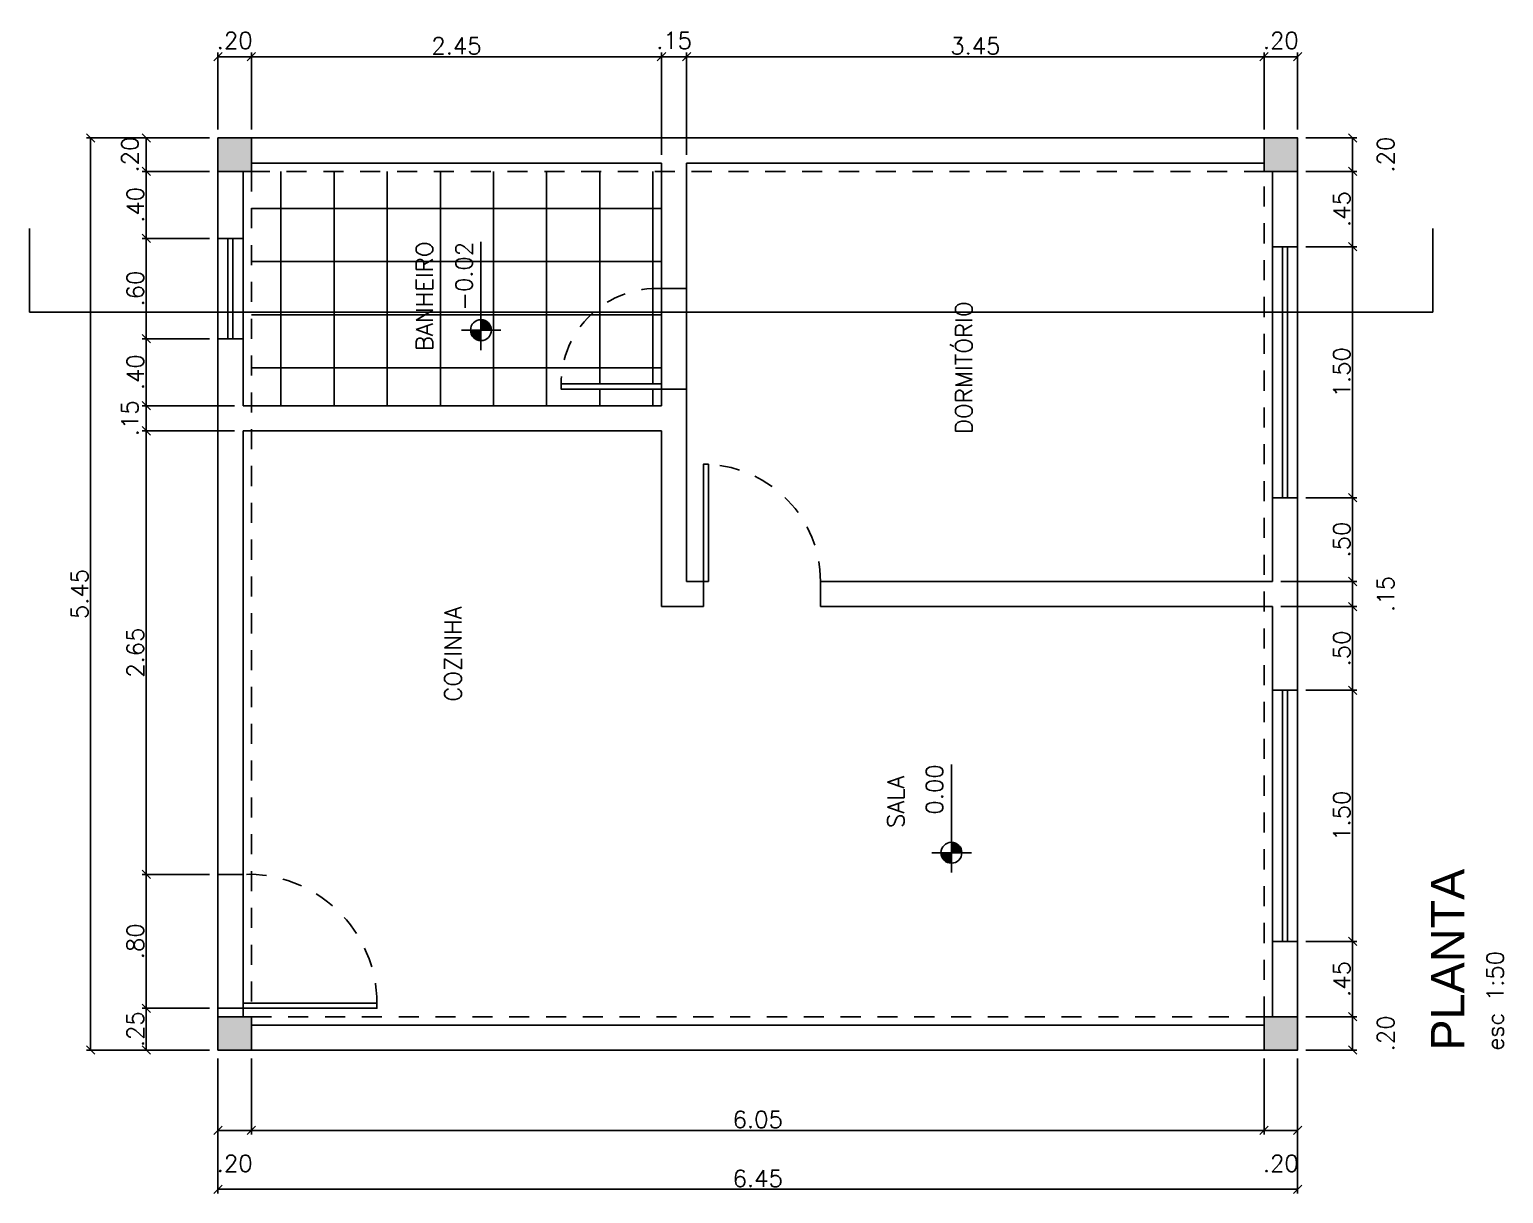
# Model space of a CAD drawing. Header units: millimetres. Extents: x -10.3 to 22.9, y 0.7 to 19.6.
# Drawn here: x 11.92 to 20.73, y 2.04 to 8.99 of the extents above; entities that cross this region are included whole.
import ezdxf

# ---------------------------------------------------------------- set-up
doc = ezdxf.new("R2010")
doc.units = ezdxf.units.MM
doc.linetypes.add('ACAD_ISO02W100', pattern=[15, 12, -3])
for name, color, linetype in [('Alvenaria', 4, 'Continuous'), ('ARQ-NIVEL', 1, 'Continuous'), ('ARQ-TEXTO3', 3, 'Continuous'), ('ARQ-TEXTO4', 4, 'Continuous'), ('Cotas', 1, 'Continuous'), ('Estrutura', 6, 'Continuous'), ('Hachura', 8, 'Continuous'), ('Janela', 3, 'Continuous'), ('Peitoril', 1, 'Continuous'), ('Porta', 3, 'Continuous'), ('Projeção', 1, 'ACAD_ISO02W100'), ('Soleira', 1, 'Continuous')]:
    doc.layers.add(name, color=color, linetype=linetype)
doc.styles.add('ROMANS', font='romans.shx')
doc.dimstyles.new('1-50', dxfattribs={"dimscale": 0.5, "dimtxt": 0.2, "dimasz": 0.1, "dimexe": 0.05, "dimexo": 0.1, "dimgap": 0.03, "dimtad": 1, "dimzin": 5, "dimdsep": 46, "dimtxsty": 'ROMANS', "dimblk": 'OBLIQUE', "dimcen": 0, "dimclrd": 256, "dimclre": 256, "dimclrt": 2, "dimadec": 0, "dimazin": 0, "dimtfac": 1, "dimtofl": 0, "dimtmove": 2, "dimatfit": 3, "dimfxl": 0.04, "dimtolj": 1, "dimtzin": 1, "dimarcsym": 0})

# ---------------------------------------------------------------- blocks, each defined once
blk = doc.blocks.new('_Oblique')
at = {"color": 0, "linetype": 'ByBlock', "lineweight": -2}
blk.add_line((-0.5, -0.5), (0.5, 0.5), dxfattribs=at)
blk = doc.blocks.new('*D32')
at = {"layer": 'Cotas', "lineweight": -2, "transparency": 16777216}
for p, q in [((13, 3.1468), (12.5968, 3.1468)), ((12.6218, 2.8968), (12.6218, 3.1468)), ((13, 2.8968), (12.5968, 2.8968))]:
    blk.add_line(p, q, dxfattribs=at)
at = {"layer": 'Defpoints', "color": 0, "transparency": 16777216}
for p in [(12.6218, 3.1468), (13.05, 3.1468), (13.05, 2.8968)]:
    blk.add_point(p, dxfattribs=at)
at = {"layer": 'Cotas', "lineweight": -2, "transparency": 16777216, "xscale": 0.05, "yscale": 0.05, "zscale": 0.05}
for p, rotation in [((12.6218, 3.1468), 90), ((12.6218, 2.8968), 270)]:
    blk.add_blockref('_Oblique', p, dxfattribs=dict(at, rotation=rotation))
at = {"layer": 'Cotas', "color": 2, "transparency": 16777216, "insert": (12.5568, 3.0218), "char_height": 0.1, "attachment_point": 5, "rotation": 90, "style": 'ROMANS'}
blk.add_mtext('\\A1;.25', dxfattribs=at)
blk = doc.blocks.new('*D33')
at = {"layer": 'Cotas', "lineweight": -2, "transparency": 16777216}
for p, q in [((13, 3.9468), (12.5968, 3.9468)), ((12.6218, 3.1468), (12.6218, 3.9468)), ((13, 3.1468), (12.5968, 3.1468))]:
    blk.add_line(p, q, dxfattribs=at)
at = {"layer": 'Defpoints', "color": 0, "transparency": 16777216}
for p in [(12.6218, 3.9468), (13.05, 3.9468), (13.05, 3.1468)]:
    blk.add_point(p, dxfattribs=at)
at = {"layer": 'Cotas', "lineweight": -2, "transparency": 16777216, "xscale": 0.05, "yscale": 0.05, "zscale": 0.05}
for p, rotation in [((12.6218, 3.9468), 90), ((12.6218, 3.1468), 270)]:
    blk.add_blockref('_Oblique', p, dxfattribs=dict(at, rotation=rotation))
at = {"layer": 'Cotas', "color": 2, "transparency": 16777216, "insert": (12.5568, 3.5468), "char_height": 0.1, "attachment_point": 5, "rotation": 90, "style": 'ROMANS'}
blk.add_mtext('\\A1;.80', dxfattribs=at)
blk = doc.blocks.new('*D34')
at = {"layer": 'Cotas', "lineweight": -2, "transparency": 16777216}
for p, q in [((13.15, 6.5968), (12.5968, 6.5968)), ((12.6218, 3.9468), (12.6218, 6.5968)), ((13, 3.9468), (12.5968, 3.9468))]:
    blk.add_line(p, q, dxfattribs=at)
at = {"layer": 'Defpoints', "color": 0, "transparency": 16777216}
for p in [(12.6218, 6.5968), (13.2, 6.5968), (13.05, 3.9468)]:
    blk.add_point(p, dxfattribs=at)
at = {"layer": 'Cotas', "lineweight": -2, "transparency": 16777216, "xscale": 0.05, "yscale": 0.05, "zscale": 0.05}
for p, rotation in [((12.6218, 6.5968), 90), ((12.6218, 3.9468), 270)]:
    blk.add_blockref('_Oblique', p, dxfattribs=dict(at, rotation=rotation))
at = {"layer": 'Cotas', "color": 2, "transparency": 16777216, "insert": (12.5568, 5.2718), "char_height": 0.1, "attachment_point": 5, "rotation": 90, "style": 'ROMANS'}
blk.add_mtext('\\A1;2.65', dxfattribs=at)
blk = doc.blocks.new('*D35')
at = {"layer": 'Cotas', "lineweight": -2, "transparency": 16777216}
for p, q in [((13.15, 6.7468), (12.5968, 6.7468)), ((12.6218, 6.5968), (12.6218, 6.7468)), ((13.15, 6.5968), (12.5968, 6.5968))]:
    blk.add_line(p, q, dxfattribs=at)
at = {"layer": 'Defpoints', "color": 0, "transparency": 16777216}
for p in [(12.6218, 6.7468), (13.2, 6.7468), (13.2, 6.5968)]:
    blk.add_point(p, dxfattribs=at)
at = {"layer": 'Cotas', "lineweight": -2, "transparency": 16777216, "xscale": 0.05, "yscale": 0.05, "zscale": 0.05}
for p, rotation in [((12.6218, 6.7468), 90), ((12.6218, 6.5968), 270)]:
    blk.add_blockref('_Oblique', p, dxfattribs=dict(at, rotation=rotation))
at = {"layer": 'Cotas', "color": 2, "transparency": 16777216, "insert": (12.5243, 6.6718), "char_height": 0.1, "attachment_point": 5, "rotation": 90, "style": 'ROMANS'}
blk.add_mtext('\\A1;.15', dxfattribs=at)
blk = doc.blocks.new('*D36')
at = {"layer": 'Cotas', "lineweight": -2, "transparency": 16777216}
for p, q in [((13, 7.1468), (12.5968, 7.1468)), ((12.6218, 6.7468), (12.6218, 7.1468)), ((13.15, 6.7468), (12.5968, 6.7468))]:
    blk.add_line(p, q, dxfattribs=at)
at = {"layer": 'Defpoints', "color": 0, "transparency": 16777216}
for p in [(12.6218, 7.1468), (13.05, 7.1468), (13.2, 6.7468)]:
    blk.add_point(p, dxfattribs=at)
at = {"layer": 'Cotas', "lineweight": -2, "transparency": 16777216, "xscale": 0.05, "yscale": 0.05, "zscale": 0.05}
for p, rotation in [((12.6218, 7.1468), 90), ((12.6218, 6.7468), 270)]:
    blk.add_blockref('_Oblique', p, dxfattribs=dict(at, rotation=rotation))
at = {"layer": 'Cotas', "color": 2, "transparency": 16777216, "insert": (12.5568, 6.9468), "char_height": 0.1, "attachment_point": 5, "rotation": 90, "style": 'ROMANS'}
blk.add_mtext('\\A1;.40', dxfattribs=at)
blk = doc.blocks.new('*D37')
at = {"layer": 'Cotas', "lineweight": -2, "transparency": 16777216}
for p, q in [((13, 7.7468), (12.5968, 7.7468)), ((12.6218, 7.1468), (12.6218, 7.7468)), ((13, 7.1468), (12.5968, 7.1468))]:
    blk.add_line(p, q, dxfattribs=at)
at = {"layer": 'Defpoints', "color": 0, "transparency": 16777216}
for p in [(12.6218, 7.7468), (13.05, 7.7468), (13.05, 7.1468)]:
    blk.add_point(p, dxfattribs=at)
at = {"layer": 'Cotas', "lineweight": -2, "transparency": 16777216, "xscale": 0.05, "yscale": 0.05, "zscale": 0.05}
for p, rotation in [((12.6218, 7.7468), 90), ((12.6218, 7.1468), 270)]:
    blk.add_blockref('_Oblique', p, dxfattribs=dict(at, rotation=rotation))
at = {"layer": 'Cotas', "color": 2, "transparency": 16777216, "insert": (12.5568, 7.4468), "char_height": 0.1, "attachment_point": 5, "rotation": 90, "style": 'ROMANS'}
blk.add_mtext('\\A1;.60', dxfattribs=at)
blk = doc.blocks.new('*D38')
at = {"layer": 'Cotas', "lineweight": -2, "transparency": 16777216}
for p, q in [((13, 8.1468), (12.5968, 8.1468)), ((12.6218, 7.7468), (12.6218, 8.1468)), ((13, 7.7468), (12.5968, 7.7468))]:
    blk.add_line(p, q, dxfattribs=at)
at = {"layer": 'Defpoints', "color": 0, "transparency": 16777216}
for p in [(12.6218, 8.1468), (13.05, 8.1468), (13.05, 7.7468)]:
    blk.add_point(p, dxfattribs=at)
at = {"layer": 'Cotas', "lineweight": -2, "transparency": 16777216, "xscale": 0.05, "yscale": 0.05, "zscale": 0.05}
for p, rotation in [((12.6218, 8.1468), 90), ((12.6218, 7.7468), 270)]:
    blk.add_blockref('_Oblique', p, dxfattribs=dict(at, rotation=rotation))
at = {"layer": 'Cotas', "color": 2, "transparency": 16777216, "insert": (12.5568, 7.9468), "char_height": 0.1, "attachment_point": 5, "rotation": 90, "style": 'ROMANS'}
blk.add_mtext('\\A1;.40', dxfattribs=at)
blk = doc.blocks.new('*D39')
at = {"layer": 'Cotas', "lineweight": -2, "transparency": 16777216}
for p, q in [((13, 8.3468), (12.5968, 8.3468)), ((12.6218, 8.1468), (12.6218, 8.3468)), ((13, 8.1468), (12.5968, 8.1468))]:
    blk.add_line(p, q, dxfattribs=at)
at = {"layer": 'Defpoints', "color": 0, "transparency": 16777216}
for p in [(12.6218, 8.3468), (13.05, 8.3468), (13.05, 8.1468)]:
    blk.add_point(p, dxfattribs=at)
at = {"layer": 'Cotas', "lineweight": -2, "transparency": 16777216, "xscale": 0.05, "yscale": 0.05, "zscale": 0.05}
for p, rotation in [((12.6218, 8.3468), 90), ((12.6218, 8.1468), 270)]:
    blk.add_blockref('_Oblique', p, dxfattribs=dict(at, rotation=rotation))
at = {"layer": 'Cotas', "color": 2, "transparency": 16777216, "insert": (12.5243, 8.2468), "char_height": 0.1, "attachment_point": 5, "rotation": 90, "style": 'ROMANS'}
blk.add_mtext('\\A1;.20', dxfattribs=at)
blk = doc.blocks.new('*D40')
at = {"layer": 'Cotas', "lineweight": -2, "transparency": 16777216}
for p, q in [((13.05, 2.8468), (13.05, 2.3926)), ((13.25, 2.8468), (13.25, 2.3926)), ((13.05, 2.4176), (13.25, 2.4176))]:
    blk.add_line(p, q, dxfattribs=at)
at = {"layer": 'Defpoints', "color": 0, "transparency": 16777216}
for p in [(13.05, 2.8968), (13.25, 2.8968), (13.25, 2.4176)]:
    blk.add_point(p, dxfattribs=at)
at = {"layer": 'Cotas', "lineweight": -2, "transparency": 16777216, "xscale": 0.05, "yscale": 0.05, "zscale": 0.05, "rotation": 180}
blk.add_blockref('_Oblique', (13.05, 2.4176), dxfattribs=at)
at = {"layer": 'Cotas', "lineweight": -2, "transparency": 16777216, "xscale": 0.05, "yscale": 0.05, "zscale": 0.05}
blk.add_blockref('_Oblique', (13.25, 2.4176), dxfattribs=at)
at = {"layer": 'Cotas', "color": 2, "transparency": 16777216, "insert": (13.15, 2.2201), "char_height": 0.1, "attachment_point": 5, "style": 'ROMANS'}
blk.add_mtext('\\A1;.20', dxfattribs=at)
blk = doc.blocks.new('*D41')
at = {"layer": 'Cotas', "lineweight": -2, "transparency": 16777216}
for p, q in [((13.25, 2.8468), (13.25, 2.3926)), ((19.3, 2.8468), (19.3, 2.3926)), ((13.25, 2.4176), (19.3, 2.4176))]:
    blk.add_line(p, q, dxfattribs=at)
at = {"layer": 'Defpoints', "color": 0, "transparency": 16777216}
for p in [(13.25, 2.8968), (19.3, 2.8968), (19.3, 2.4176)]:
    blk.add_point(p, dxfattribs=at)
at = {"layer": 'Cotas', "lineweight": -2, "transparency": 16777216, "xscale": 0.05, "yscale": 0.05, "zscale": 0.05, "rotation": 180}
blk.add_blockref('_Oblique', (13.25, 2.4176), dxfattribs=at)
at = {"layer": 'Cotas', "lineweight": -2, "transparency": 16777216, "xscale": 0.05, "yscale": 0.05, "zscale": 0.05}
blk.add_blockref('_Oblique', (19.3, 2.4176), dxfattribs=at)
at = {"layer": 'Cotas', "color": 2, "transparency": 16777216, "insert": (16.275, 2.4826), "char_height": 0.1, "attachment_point": 5, "style": 'ROMANS'}
blk.add_mtext('\\A1;6.05', dxfattribs=at)
blk = doc.blocks.new('*D42')
at = {"layer": 'Cotas', "lineweight": -2, "transparency": 16777216}
for p, q in [((19.3, 2.8468), (19.3, 2.3926)), ((19.5, 2.8468), (19.5, 2.3926)), ((19.3, 2.4176), (19.5, 2.4176))]:
    blk.add_line(p, q, dxfattribs=at)
at = {"layer": 'Defpoints', "color": 0, "transparency": 16777216}
for p in [(19.3, 2.8968), (19.5, 2.8968), (19.5, 2.4176)]:
    blk.add_point(p, dxfattribs=at)
at = {"layer": 'Cotas', "lineweight": -2, "transparency": 16777216, "xscale": 0.05, "yscale": 0.05, "zscale": 0.05, "rotation": 180}
blk.add_blockref('_Oblique', (19.3, 2.4176), dxfattribs=at)
at = {"layer": 'Cotas', "lineweight": -2, "transparency": 16777216, "xscale": 0.05, "yscale": 0.05, "zscale": 0.05}
blk.add_blockref('_Oblique', (19.5, 2.4176), dxfattribs=at)
at = {"layer": 'Cotas', "color": 2, "transparency": 16777216, "insert": (19.4, 2.2201), "char_height": 0.1, "attachment_point": 5, "style": 'ROMANS'}
blk.add_mtext('\\A1;.20', dxfattribs=at)
blk = doc.blocks.new('*D43')
at = {"layer": 'Cotas', "lineweight": -2, "transparency": 16777216}
for p, q in [((19.55, 3.0968), (19.8537, 3.0968)), ((19.8287, 2.8968), (19.8287, 3.0968)), ((19.55, 2.8968), (19.8537, 2.8968))]:
    blk.add_line(p, q, dxfattribs=at)
at = {"layer": 'Defpoints', "color": 0, "transparency": 16777216}
for p in [(19.5, 3.0968), (19.8287, 3.0968), (19.5, 2.8968)]:
    blk.add_point(p, dxfattribs=at)
at = {"layer": 'Cotas', "lineweight": -2, "transparency": 16777216, "xscale": 0.05, "yscale": 0.05, "zscale": 0.05}
for p, rotation in [((19.8287, 3.0968), 90), ((19.8287, 2.8968), 270)]:
    blk.add_blockref('_Oblique', p, dxfattribs=dict(at, rotation=rotation))
at = {"layer": 'Cotas', "color": 2, "transparency": 16777216, "insert": (20.0262, 2.9968), "char_height": 0.1, "attachment_point": 5, "rotation": 90, "style": 'ROMANS'}
blk.add_mtext('\\A1;.20', dxfattribs=at)
blk = doc.blocks.new('*D44')
at = {"layer": 'Cotas', "lineweight": -2, "transparency": 16777216}
for p, q in [((19.4, 5.5468), (19.8537, 5.5468)), ((19.8287, 5.0468), (19.8287, 5.5468)), ((19.55, 5.0468), (19.8537, 5.0468))]:
    blk.add_line(p, q, dxfattribs=at)
at = {"layer": 'Defpoints', "color": 0, "transparency": 16777216}
for p in [(19.35, 5.5468), (19.8287, 5.5468), (19.5, 5.0468)]:
    blk.add_point(p, dxfattribs=at)
at = {"layer": 'Cotas', "lineweight": -2, "transparency": 16777216, "xscale": 0.05, "yscale": 0.05, "zscale": 0.05}
for p, rotation in [((19.8287, 5.5468), 90), ((19.8287, 5.0468), 270)]:
    blk.add_blockref('_Oblique', p, dxfattribs=dict(at, rotation=rotation))
at = {"layer": 'Cotas', "color": 2, "transparency": 16777216, "insert": (19.7637, 5.2968), "char_height": 0.1, "attachment_point": 5, "rotation": 90, "style": 'ROMANS'}
blk.add_mtext('\\A1;.50', dxfattribs=at)
blk = doc.blocks.new('*D45')
at = {"layer": 'Cotas', "lineweight": -2, "transparency": 16777216}
for p, q in [((19.4, 5.6968), (19.8537, 5.6968)), ((19.8287, 5.5468), (19.8287, 5.6968)), ((19.4, 5.5468), (19.8537, 5.5468))]:
    blk.add_line(p, q, dxfattribs=at)
at = {"layer": 'Defpoints', "color": 0, "transparency": 16777216}
for p in [(19.35, 5.6968), (19.8287, 5.6968), (19.35, 5.5468)]:
    blk.add_point(p, dxfattribs=at)
at = {"layer": 'Cotas', "lineweight": -2, "transparency": 16777216, "xscale": 0.05, "yscale": 0.05, "zscale": 0.05}
for p, rotation in [((19.8287, 5.6968), 90), ((19.8287, 5.5468), 270)]:
    blk.add_blockref('_Oblique', p, dxfattribs=dict(at, rotation=rotation))
at = {"layer": 'Cotas', "color": 2, "transparency": 16777216, "insert": (20.0262, 5.6218), "char_height": 0.1, "attachment_point": 5, "rotation": 90, "style": 'ROMANS'}
blk.add_mtext('\\A1;.15', dxfattribs=at)
blk = doc.blocks.new('*D46')
at = {"layer": 'Cotas', "lineweight": -2, "transparency": 16777216}
for p, q in [((19.55, 6.1968), (19.8537, 6.1968)), ((19.8287, 5.6968), (19.8287, 6.1968)), ((19.4, 5.6968), (19.8537, 5.6968))]:
    blk.add_line(p, q, dxfattribs=at)
at = {"layer": 'Defpoints', "color": 0, "transparency": 16777216}
for p in [(19.5, 6.1968), (19.8287, 6.1968), (19.35, 5.6968)]:
    blk.add_point(p, dxfattribs=at)
at = {"layer": 'Cotas', "lineweight": -2, "transparency": 16777216, "xscale": 0.05, "yscale": 0.05, "zscale": 0.05}
for p, rotation in [((19.8287, 6.1968), 90), ((19.8287, 5.6968), 270)]:
    blk.add_blockref('_Oblique', p, dxfattribs=dict(at, rotation=rotation))
at = {"layer": 'Cotas', "color": 2, "transparency": 16777216, "insert": (19.7637, 5.9468), "char_height": 0.1, "attachment_point": 5, "rotation": 90, "style": 'ROMANS'}
blk.add_mtext('\\A1;.50', dxfattribs=at)
blk = doc.blocks.new('*D47')
at = {"layer": 'Cotas', "lineweight": -2, "transparency": 16777216}
for p, q in [((19.55, 7.6968), (19.8537, 7.6968)), ((19.8287, 6.1968), (19.8287, 7.6968)), ((19.55, 6.1968), (19.8537, 6.1968))]:
    blk.add_line(p, q, dxfattribs=at)
at = {"layer": 'Defpoints', "color": 0, "transparency": 16777216}
for p in [(19.5, 7.6968), (19.8287, 7.6968), (19.5, 6.1968)]:
    blk.add_point(p, dxfattribs=at)
at = {"layer": 'Cotas', "lineweight": -2, "transparency": 16777216, "xscale": 0.05, "yscale": 0.05, "zscale": 0.05}
for p, rotation in [((19.8287, 7.6968), 90), ((19.8287, 6.1968), 270)]:
    blk.add_blockref('_Oblique', p, dxfattribs=dict(at, rotation=rotation))
at = {"layer": 'Cotas', "color": 2, "transparency": 16777216, "insert": (19.7637, 6.9468), "char_height": 0.1, "attachment_point": 5, "rotation": 90, "style": 'ROMANS'}
blk.add_mtext('\\A1;1.50', dxfattribs=at)
blk = doc.blocks.new('*D48')
at = {"layer": 'Cotas', "lineweight": -2, "transparency": 16777216}
for p, q in [((19.55, 8.1468), (19.8537, 8.1468)), ((19.8287, 7.6968), (19.8287, 8.1468)), ((19.55, 7.6968), (19.8537, 7.6968))]:
    blk.add_line(p, q, dxfattribs=at)
at = {"layer": 'Defpoints', "color": 0, "transparency": 16777216}
for p in [(19.5, 8.1468), (19.8287, 8.1468), (19.5, 7.6968)]:
    blk.add_point(p, dxfattribs=at)
at = {"layer": 'Cotas', "lineweight": -2, "transparency": 16777216, "xscale": 0.05, "yscale": 0.05, "zscale": 0.05}
for p, rotation in [((19.8287, 8.1468), 90), ((19.8287, 7.6968), 270)]:
    blk.add_blockref('_Oblique', p, dxfattribs=dict(at, rotation=rotation))
at = {"layer": 'Cotas', "color": 2, "transparency": 16777216, "insert": (19.7637, 7.9218), "char_height": 0.1, "attachment_point": 5, "rotation": 90, "style": 'ROMANS'}
blk.add_mtext('\\A1;.45', dxfattribs=at)
blk = doc.blocks.new('*D49')
at = {"layer": 'Cotas', "lineweight": -2, "transparency": 16777216}
for p, q in [((19.55, 8.3468), (19.8537, 8.3468)), ((19.8287, 8.1468), (19.8287, 8.3468)), ((19.55, 8.1468), (19.8537, 8.1468))]:
    blk.add_line(p, q, dxfattribs=at)
at = {"layer": 'Defpoints', "color": 0, "transparency": 16777216}
for p in [(19.5, 8.3468), (19.8287, 8.3468), (19.5, 8.1468)]:
    blk.add_point(p, dxfattribs=at)
at = {"layer": 'Cotas', "lineweight": -2, "transparency": 16777216, "xscale": 0.05, "yscale": 0.05, "zscale": 0.05}
for p, rotation in [((19.8287, 8.3468), 90), ((19.8287, 8.1468), 270)]:
    blk.add_blockref('_Oblique', p, dxfattribs=dict(at, rotation=rotation))
at = {"layer": 'Cotas', "color": 2, "transparency": 16777216, "insert": (20.0262, 8.2468), "char_height": 0.1, "attachment_point": 5, "rotation": 90, "style": 'ROMANS'}
blk.add_mtext('\\A1;.20', dxfattribs=at)
blk = doc.blocks.new('*D50')
at = {"layer": 'Cotas', "lineweight": -2, "transparency": 16777216}
for p, q in [((13.05, 8.3968), (13.05, 8.8567)), ((13.05, 8.8317), (13.25, 8.8317)), ((13.25, 8.3968), (13.25, 8.8567))]:
    blk.add_line(p, q, dxfattribs=at)
at = {"layer": 'Defpoints', "color": 0, "transparency": 16777216}
for p in [(13.25, 8.8317), (13.05, 8.3468), (13.25, 8.3468)]:
    blk.add_point(p, dxfattribs=at)
at = {"layer": 'Cotas', "lineweight": -2, "transparency": 16777216, "xscale": 0.05, "yscale": 0.05, "zscale": 0.05, "rotation": 180}
blk.add_blockref('_Oblique', (13.05, 8.8317), dxfattribs=at)
at = {"layer": 'Cotas', "lineweight": -2, "transparency": 16777216, "xscale": 0.05, "yscale": 0.05, "zscale": 0.05}
blk.add_blockref('_Oblique', (13.25, 8.8317), dxfattribs=at)
at = {"layer": 'Cotas', "color": 2, "transparency": 16777216, "insert": (13.15, 8.9292), "char_height": 0.1, "attachment_point": 5, "style": 'ROMANS'}
blk.add_mtext('\\A1;.20', dxfattribs=at)
blk = doc.blocks.new('*D51')
at = {"layer": 'Cotas', "lineweight": -2, "transparency": 16777216}
for p, q in [((13.25, 8.3968), (13.25, 8.8567)), ((13.25, 8.8317), (15.7, 8.8317)), ((15.7, 8.2468), (15.7, 8.8567))]:
    blk.add_line(p, q, dxfattribs=at)
at = {"layer": 'Defpoints', "color": 0, "transparency": 16777216}
for p in [(15.7, 8.8317), (13.25, 8.3468), (15.7, 8.1968)]:
    blk.add_point(p, dxfattribs=at)
at = {"layer": 'Cotas', "lineweight": -2, "transparency": 16777216, "xscale": 0.05, "yscale": 0.05, "zscale": 0.05, "rotation": 180}
blk.add_blockref('_Oblique', (13.25, 8.8317), dxfattribs=at)
at = {"layer": 'Cotas', "lineweight": -2, "transparency": 16777216, "xscale": 0.05, "yscale": 0.05, "zscale": 0.05}
blk.add_blockref('_Oblique', (15.7, 8.8317), dxfattribs=at)
at = {"layer": 'Cotas', "color": 2, "transparency": 16777216, "insert": (14.475, 8.8967), "char_height": 0.1, "attachment_point": 5, "style": 'ROMANS'}
blk.add_mtext('\\A1;2.45', dxfattribs=at)
blk = doc.blocks.new('*D52')
at = {"layer": 'Cotas', "lineweight": -2, "transparency": 16777216}
for p, q in [((15.7, 8.2468), (15.7, 8.8567)), ((15.7, 8.8317), (15.85, 8.8317)), ((15.85, 8.2468), (15.85, 8.8567))]:
    blk.add_line(p, q, dxfattribs=at)
at = {"layer": 'Defpoints', "color": 0, "transparency": 16777216}
for p in [(15.85, 8.8317), (15.7, 8.1968), (15.85, 8.1968)]:
    blk.add_point(p, dxfattribs=at)
at = {"layer": 'Cotas', "lineweight": -2, "transparency": 16777216, "xscale": 0.05, "yscale": 0.05, "zscale": 0.05, "rotation": 180}
blk.add_blockref('_Oblique', (15.7, 8.8317), dxfattribs=at)
at = {"layer": 'Cotas', "lineweight": -2, "transparency": 16777216, "xscale": 0.05, "yscale": 0.05, "zscale": 0.05}
blk.add_blockref('_Oblique', (15.85, 8.8317), dxfattribs=at)
at = {"layer": 'Cotas', "color": 2, "transparency": 16777216, "insert": (15.775, 8.9292), "char_height": 0.1, "attachment_point": 5, "style": 'ROMANS'}
blk.add_mtext('\\A1;.15', dxfattribs=at)
blk = doc.blocks.new('*D53')
at = {"layer": 'Cotas', "lineweight": -2, "transparency": 16777216}
for p, q in [((15.85, 8.2468), (15.85, 8.8567)), ((15.85, 8.8317), (19.3, 8.8317)), ((19.3, 8.3968), (19.3, 8.8567))]:
    blk.add_line(p, q, dxfattribs=at)
at = {"layer": 'Defpoints', "color": 0, "transparency": 16777216}
for p in [(19.3, 8.8317), (19.3, 8.3468), (15.85, 8.1968)]:
    blk.add_point(p, dxfattribs=at)
at = {"layer": 'Cotas', "lineweight": -2, "transparency": 16777216, "xscale": 0.05, "yscale": 0.05, "zscale": 0.05, "rotation": 180}
blk.add_blockref('_Oblique', (15.85, 8.8317), dxfattribs=at)
at = {"layer": 'Cotas', "lineweight": -2, "transparency": 16777216, "xscale": 0.05, "yscale": 0.05, "zscale": 0.05}
blk.add_blockref('_Oblique', (19.3, 8.8317), dxfattribs=at)
at = {"layer": 'Cotas', "color": 2, "transparency": 16777216, "insert": (17.575, 8.8967), "char_height": 0.1, "attachment_point": 5, "style": 'ROMANS'}
blk.add_mtext('\\A1;3.45', dxfattribs=at)
blk = doc.blocks.new('*D54')
at = {"layer": 'Cotas', "lineweight": -2, "transparency": 16777216}
for p, q in [((19.3, 8.3968), (19.3, 8.8567)), ((19.3, 8.8317), (19.5, 8.8317)), ((19.5, 8.3968), (19.5, 8.8567))]:
    blk.add_line(p, q, dxfattribs=at)
at = {"layer": 'Defpoints', "color": 0, "transparency": 16777216}
for p in [(19.5, 8.8317), (19.3, 8.3468), (19.5, 8.3468)]:
    blk.add_point(p, dxfattribs=at)
at = {"layer": 'Cotas', "lineweight": -2, "transparency": 16777216, "xscale": 0.05, "yscale": 0.05, "zscale": 0.05, "rotation": 180}
blk.add_blockref('_Oblique', (19.3, 8.8317), dxfattribs=at)
at = {"layer": 'Cotas', "lineweight": -2, "transparency": 16777216, "xscale": 0.05, "yscale": 0.05, "zscale": 0.05}
blk.add_blockref('_Oblique', (19.5, 8.8317), dxfattribs=at)
at = {"layer": 'Cotas', "color": 2, "transparency": 16777216, "insert": (19.4, 8.9292), "char_height": 0.1, "attachment_point": 5, "style": 'ROMANS'}
blk.add_mtext('\\A1;.20', dxfattribs=at)
blk = doc.blocks.new('*D55')
at = {"layer": 'Cotas', "lineweight": -2, "transparency": 16777216}
for p, q in [((13, 8.3468), (12.2642, 8.3468)), ((12.2892, 2.8968), (12.2892, 8.3468)), ((13, 2.8968), (12.2642, 2.8968))]:
    blk.add_line(p, q, dxfattribs=at)
at = {"layer": 'Defpoints', "color": 0, "transparency": 16777216}
for p in [(12.2892, 8.3468), (13.05, 8.3468), (13.05, 2.8968)]:
    blk.add_point(p, dxfattribs=at)
at = {"layer": 'Cotas', "lineweight": -2, "transparency": 16777216, "xscale": 0.05, "yscale": 0.05, "zscale": 0.05}
for p, rotation in [((12.2892, 8.3468), 90), ((12.2892, 2.8968), 270)]:
    blk.add_blockref('_Oblique', p, dxfattribs=dict(at, rotation=rotation))
at = {"layer": 'Cotas', "color": 2, "transparency": 16777216, "insert": (12.2242, 5.6218), "char_height": 0.1, "attachment_point": 5, "rotation": 90, "style": 'ROMANS'}
blk.add_mtext('\\A1;5.45', dxfattribs=at)
blk = doc.blocks.new('*D56')
at = {"layer": 'Cotas', "lineweight": -2, "transparency": 16777216}
for p, q in [((13.05, 2.8468), (13.05, 2.0402)), ((19.5, 2.8468), (19.5, 2.0402)), ((19.5, 2.0652), (13.05, 2.0652))]:
    blk.add_line(p, q, dxfattribs=at)
at = {"layer": 'Defpoints', "color": 0, "transparency": 16777216}
for p in [(13.05, 2.8968), (19.5, 2.8968), (13.05, 2.0652)]:
    blk.add_point(p, dxfattribs=at)
at = {"layer": 'Cotas', "lineweight": -2, "transparency": 16777216, "xscale": 0.05, "yscale": 0.05, "zscale": 0.05, "rotation": 180}
blk.add_blockref('_Oblique', (13.05, 2.0652), dxfattribs=at)
at = {"layer": 'Cotas', "lineweight": -2, "transparency": 16777216, "xscale": 0.05, "yscale": 0.05, "zscale": 0.05}
blk.add_blockref('_Oblique', (19.5, 2.0652), dxfattribs=at)
at = {"layer": 'Cotas', "color": 2, "transparency": 16777216, "insert": (16.275, 2.1302), "char_height": 0.1, "attachment_point": 5, "style": 'ROMANS'}
blk.add_mtext('\\A1;6.45', dxfattribs=at)
blk = doc.blocks.new('*D57')
at = {"layer": 'Cotas', "lineweight": -2, "transparency": 16777216}
for p, q in [((19.55, 3.5468), (19.8537, 3.5468)), ((19.8287, 3.0968), (19.8287, 3.5468)), ((19.55, 3.0968), (19.8537, 3.0968))]:
    blk.add_line(p, q, dxfattribs=at)
at = {"layer": 'Defpoints', "color": 0, "transparency": 16777216}
for p in [(19.5, 3.5468), (19.8287, 3.5468), (19.5, 3.0968)]:
    blk.add_point(p, dxfattribs=at)
at = {"layer": 'Cotas', "lineweight": -2, "transparency": 16777216, "xscale": 0.05, "yscale": 0.05, "zscale": 0.05}
for p, rotation in [((19.8287, 3.5468), 90), ((19.8287, 3.0968), 270)]:
    blk.add_blockref('_Oblique', p, dxfattribs=dict(at, rotation=rotation))
at = {"layer": 'Cotas', "color": 2, "transparency": 16777216, "insert": (19.7637, 3.3218), "char_height": 0.1, "attachment_point": 5, "rotation": 90, "style": 'ROMANS'}
blk.add_mtext('\\A1;.45', dxfattribs=at)
blk = doc.blocks.new('*D58')
at = {"layer": 'Cotas', "lineweight": -2, "transparency": 16777216}
for p, q in [((19.55, 5.0468), (19.8537, 5.0468)), ((19.8287, 3.5468), (19.8287, 5.0468)), ((19.55, 3.5468), (19.8537, 3.5468))]:
    blk.add_line(p, q, dxfattribs=at)
at = {"layer": 'Defpoints', "color": 0, "transparency": 16777216}
for p in [(19.5, 5.0468), (19.8287, 5.0468), (19.5, 3.5468)]:
    blk.add_point(p, dxfattribs=at)
at = {"layer": 'Cotas', "lineweight": -2, "transparency": 16777216, "xscale": 0.05, "yscale": 0.05, "zscale": 0.05}
for p, rotation in [((19.8287, 5.0468), 90), ((19.8287, 3.5468), 270)]:
    blk.add_blockref('_Oblique', p, dxfattribs=dict(at, rotation=rotation))
at = {"layer": 'Cotas', "color": 2, "transparency": 16777216, "insert": (19.7637, 4.2968), "char_height": 0.1, "attachment_point": 5, "rotation": 90, "style": 'ROMANS'}
blk.add_mtext('\\A1;1.50', dxfattribs=at)
blk = doc.blocks.new('nivel planta')
at = {"layer": 'ARQ-NIVEL', "color": 1}
for p, q in [((-0.791, 0.174), (-0.791, -0.179)), ((0, 0), (-0.969, 0)), ((-0.884, 0.007), (-0.791, 0.007)), ((-0.883, 0.015), (-0.791, 0.015)), ((-0.882, 0.023), (-0.791, 0.023)), ((-0.88, 0.03), (-0.791, 0.03)), ((-0.876, 0.038), (-0.791, 0.038)), ((-0.873, 0.046), (-0.791, 0.046)), ((-0.868, 0.054), (-0.791, 0.054)), ((-0.861, 0.062), (-0.791, 0.062)), ((-0.854, 0.069), (-0.791, 0.069)), ((-0.844, 0.077), (-0.791, 0.077)), ((-0.83, 0.085), (-0.791, 0.085)), ((-0.791, -0.001), (-0.697, -0.001)), ((-0.791, -0.009), (-0.698, -0.009)), ((-0.791, -0.016), (-0.699, -0.016)), ((-0.791, -0.024), (-0.7, -0.024)), ((-0.791, -0.032), (-0.703, -0.032)), ((-0.791, -0.04), (-0.706, -0.04)), ((-0.791, -0.048), (-0.71, -0.048)), ((-0.791, -0.056), (-0.715, -0.056)), ((-0.791, -0.063), (-0.722, -0.063)), ((-0.791, -0.071), (-0.73, -0.071)), ((-0.791, -0.079), (-0.74, -0.079)), ((-0.791, -0.087), (-0.755, -0.087))]:
    blk.add_line(p, q, dxfattribs=at)
blk.add_circle((-0.791, 0), 0.0937, dxfattribs=at)

msp = doc.modelspace()

# ---------------------------------------------------------------- hatches: boundary and pattern name
at = {"layer": 'Hachura'}
h = msp.add_hatch(dxfattribs=at)
h.set_pattern_fill('AR-CONC', color=256, scale=0.001, angle=90)
h.set_pattern_definition([(140, (1264.69356, -2250.45259), (0.0159390855, 0.182184669), [0.01905, -0.20955]), (85, (1264.69356, -2250.4526), (-0.191056845, -0.035243421), [0.01524, -0.167640584]), (190.451445, (1264.6949, -2250.43741), (-0.175117752, 0.146941247), [0.016190009, -0.178090245]), (136.1842, (1264.64276, -2250.4526), (0.042042328, 0.27107904), [0.028575, -0.314325]), (186.635558, (1264.64627, -2250.43), (-0.247426125, 0.237404134), [0.024285023, -0.267135608]), (81.184151, (1264.64276, -2250.4526), (-0.247426125, 0.237404134), [0.022859967, -0.251459732]), (111, (1264.65546, -2250.42719), (0.102265198, 0.151614391), [0.01905, -0.20955]), (56, (1264.65546, -2250.4272), (-0.184187966, 0.061802028), [0.01524, -0.16764]), (161.451445, (1264.66399, -2250.41456), (-0.081922769, 0.213416419), [0.016190009, -0.178089938]), (127.5, (1264.693565, -2250.45259), (-0.0845550389, 0.0030886033), [0, -0.165608, 0, -0.17018, 0, -0.168275]), (97.5, (1264.693565, -2250.45259), (-0.1001805748, 0.0668196625), [0, -0.097028, 0, -0.161798, 0, -0.064135]), (57.5, (1264.693565, -2250.509234), (0.005728744, 0.1355905952), [0, -0.0635, 0, -0.19812, 0, -0.26289]), (47.5, (1264.69356, -2250.53463), (-0.025426491, 0.1481291814), [0, -0.08255, 0, -0.131572, 0, -0.18669])])
h.paths.add_polyline_path([(13.05, 3.0968), (13.05, 2.8968), (13.25, 2.8968), (13.25, 3.0968)])
h.paths.add_polyline_path([(19.3, 3.0968), (19.3, 2.8968), (19.5, 2.8968), (19.5, 3.0968)])
h.paths.add_polyline_path([(19.3, 8.3468), (19.3, 8.1468), (19.5, 8.1468), (19.5, 8.3468)])
h.paths.add_polyline_path([(13.05, 8.1468), (13.25, 8.1468), (13.25, 8.3468), (13.05, 8.3468)])
h = msp.add_hatch(dxfattribs=at)
h.set_pattern_fill('NET', color=256, scale=0.1, angle=90)
h.set_pattern_definition([(90, (1264.69356, -2250.4526), (-0.3175, 2e-17), []), (180, (1264.69356, -2250.4526), (-4e-17, -0.3175), [])])
h.paths.add_polyline_path([(13.25, 8.1468), (13.25, 6.7468), (15.7, 6.7468), (15.7, 6.8468), (15.1, 6.8468), (15.1, 6.8768, -0.429311), (15.7, 7.4468), (15.7, 8.1468)])
h.paths.add_polyline_path([(14.6167, 7.1362), (14.6167, 7.1985), (14.6115, 7.1985), (14.6115, 7.1368, 0.020985)], flags=16)
h.paths.add_polyline_path([(15.1, 6.8768), (15.7, 6.8768), (15.7, 7.4468, 0.429311)], flags=17)
h.paths.add_polyline_path([(14.5956, 7.2772), (14.5956, 7.751), (14.4456, 7.751), (14.4456, 7.2772)], flags=24)
h.paths.add_polyline_path([(14.3584, 7.0281), (14.3584, 7.7733), (14.2084, 7.7733), (14.2084, 7.0281)], flags=24)

# ---------------------------------------------------------------- linework, layer by layer
for p, q in [((11.9242, 7.3057), (11.9242, 7.8057)), ((20.3081, 7.3057), (20.3081, 7.8057)), ((11.9242, 7.3057), (20.3081, 7.3057))]:
    msp.add_line(p, q)
at = {"layer": 'Alvenaria'}
for p, q in [((19.5, 8.3468), (13.05, 8.3468)), ((13.05, 8.3468), (13.05, 7.7468)), ((19.5, 7.6968), (19.5, 8.3468)), ((15.7, 8.1968), (13.25, 8.1968)), ((15.7, 8.1968), (15.7, 7.4468)), ((19.3, 8.1968), (15.85, 8.1968)), ((15.85, 8.1968), (15.85, 7.4468)), ((13.2, 8.1468), (13.2, 7.7468)), ((19.35, 7.6968), (19.35, 8.1468)), ((13.2, 7.7468), (13.05, 7.7468)), ((19.5, 7.6968), (19.35, 7.6968)), ((15.85, 7.4468), (15.7, 7.4468)), ((13.2, 7.1468), (13.05, 7.1468)), ((13.05, 7.1468), (13.05, 3.9468)), ((13.2, 7.1468), (13.2, 6.7468)), ((15.85, 6.8468), (15.7, 6.8468)), ((15.7, 6.8468), (15.7, 6.7468)), ((15.85, 6.8468), (15.85, 5.6968)), ((15.7, 6.7468), (13.2, 6.7468)), ((15.7, 6.5968), (13.2, 6.5968)), ((13.2, 6.5968), (13.2, 3.9468)), ((15.7, 6.5968), (15.7, 5.5468)), ((19.35, 5.6968), (19.35, 6.1968)), ((19.5, 6.1968), (19.35, 6.1968)), ((19.5, 5.0468), (19.5, 6.1968)), ((15.95, 5.6968), (15.85, 5.6968)), ((15.95, 5.6968), (15.95, 5.5468)), ((19.35, 5.6968), (16.65, 5.6968)), ((16.65, 5.6968), (16.65, 5.5468)), ((15.95, 5.5468), (15.7, 5.5468)), ((19.35, 5.5468), (16.65, 5.5468)), ((19.35, 5.0468), (19.35, 5.5468)), ((19.35, 5.0468), (19.5, 5.0468)), ((13.05, 3.9468), (13.2, 3.9468)), ((19.35, 3.0968), (19.35, 3.5468)), ((19.35, 3.5468), (19.5, 3.5468)), ((19.5, 2.8968), (19.5, 3.5468)), ((13.05, 3.1468), (13.05, 2.8968)), ((13.05, 3.1468), (13.2, 3.1468)), ((13.2, 3.1468), (13.2, 3.0968)), ((13.25, 3.0468), (19.3, 3.0468)), ((13.05, 2.8968), (19.5, 2.8968))]:
    msp.add_line(p, q, dxfattribs=at)
at = {"layer": 'Estrutura'}
for points in [[(13.05, 8.1468), (13.05, 8.3468), (13.25, 8.3468), (13.25, 8.1468)], [(19.3, 8.1468), (19.3, 8.3468), (19.5, 8.3468), (19.5, 8.1468)], [(13.05, 2.8968), (13.05, 3.0968), (13.25, 3.0968), (13.25, 2.8968)], [(19.3, 2.8968), (19.3, 3.0968), (19.5, 3.0968), (19.5, 2.8968)]]:
    msp.add_lwpolyline(points, close=True, dxfattribs=at)
at = {"layer": 'Janela'}
for p, q in [((13.11, 7.1468), (13.11, 7.7468)), ((13.14, 7.7468), (13.14, 7.1468)), ((19.41, 6.1968), (19.41, 7.6968)), ((19.44, 7.6968), (19.44, 6.1968)), ((19.41, 3.5468), (19.41, 5.0468)), ((19.44, 5.0468), (19.44, 3.5468))]:
    msp.add_line(p, q, dxfattribs=at)
at = {"layer": 'Peitoril'}
for p, q in [((13.05, 7.1468), (13.05, 7.7468)), ((13.2, 7.7468), (13.2, 7.1468)), ((19.35, 6.1968), (19.35, 7.6968)), ((19.5, 7.6968), (19.5, 6.1968)), ((19.35, 3.5468), (19.35, 5.0468)), ((19.5, 5.0468), (19.5, 3.5468))]:
    msp.add_line(p, q, dxfattribs=at)
at = {"layer": 'Porta'}
for points in [[(15.7, 6.8468), (15.7, 6.8768), (15.1, 6.8768), (15.1, 6.8468)], [(15.95, 5.6968), (15.95, 6.3968), (15.98, 6.3968), (15.98, 5.6968)], [(13.2, 3.1468), (13.2, 3.1768), (14, 3.1768), (14, 3.1468)]]:
    msp.add_lwpolyline(points, close=True, dxfattribs=at)
at = {"layer": 'Projeção', "ltscale": 0.01}
for p, q in [((19.3, 8.1468), (13.25, 8.1468)), ((13.25, 8.1468), (13.25, 3.0968)), ((19.3, 3.0968), (19.3, 8.1468)), ((13.25, 3.0968), (19.3, 3.0968))]:
    msp.add_line(p, q, dxfattribs=at)
for centre, radius, start, end in [((15.6707, 6.8768), 0.5707, 87.0624, 180), ((15.9493, 5.6968), 0.7007, 0, 87.4911), ((13.2294, 3.1768), 0.7706, 0, 92.18938)]:
    msp.add_arc(centre, radius, start, end, dxfattribs=at)
at = {"layer": 'Soleira'}
for p, q in [((15.7, 6.8468), (15.7, 7.4468)), ((15.85, 7.4468), (15.85, 6.8468)), ((13.05, 3.1468), (13.05, 3.9468)), ((13.2, 3.1468), (13.2, 3.9468))]:
    msp.add_line(p, q, dxfattribs=at)

# ---------------------------------------------------------------- block references
at = {"layer": 'ARQ-NIVEL', "xscale": 0.6666666000000134, "yscale": 0.6666666000000134, "zscale": 0.6666666000000134, "rotation": 90}
for p in [(14.6214, 7.7257), (17.4319, 4.6036)]:
    msp.add_blockref('nivel planta', p, dxfattribs=at)

# ---------------------------------------------------------------- texts
at = {"layer": 'ARQ-NIVEL', "color": 2, "char_height": 0.1, "attachment_point": 9, "rotation": 90, "style": 'ROMANS'}
for s, insert in [('-0.02', (14.5706, 7.726)), ('0.00', (17.3812, 4.6039))]:
    msp.add_mtext(s, dxfattribs=dict(at, insert=insert))
at = {"layer": 'ARQ-TEXTO3', "char_height": 0.1, "width": 0.761905, "attachment_point": 5, "rotation": 90, "style": 'ROMANS'}
for s, insert in [('BANHEIRO', (14.2834, 7.4007)), ('DORMITÓRIO', (17.5065, 6.974)), ('COZINHA', (14.4545, 5.2633)), ('SALA', (17.0999, 4.3801))]:
    msp.add_mtext(s, dxfattribs=dict(at, insert=insert))
at = {"layer": 'ARQ-TEXTO4', "insert": (20.2968, 2.8938), "char_height": 0.1, "attachment_point": 1, "rotation": 90, "style": 'ROMANS'}
msp.add_mtext('{\\fArial|b0|i0|c238|p34;\\H2x;\\C4;PLANTA\\Fromans|c0;\\H0.6666x;\\P\\H0.7501x;\\C2;esc 1:50}', dxfattribs=at)

# ---------------------------------------------------------------- dimensions: what is measured, and where the dimension line sits
at = {"layer": 'Cotas'}
for base, p1, p2, angle, picture, middle in [((13.25, 8.8317), (13.05, 8.3468), (13.25, 8.3468), 180, '*D50', (13.15, 8.9292)), ((15.85, 8.8317), (15.7, 8.1968), (15.85, 8.1968), 180, '*D52', (15.775, 8.9292)), ((19.5, 8.8317), (19.3, 8.3468), (19.5, 8.3468), 180, '*D54', (19.4, 8.9292)), ((15.7, 8.8317), (13.25, 8.3468), (15.7, 8.1968), 180, '*D51', (14.475, 8.8967)), ((19.3, 8.8317), (15.85, 8.1968), (19.3, 8.3468), 180, '*D53', (17.575, 8.8967)), ((12.2892, 8.3468), (13.05, 2.8968), (13.05, 8.3468), 90, '*D55', (12.2242, 5.6218)), ((12.6218, 8.3468), (13.05, 8.1468), (13.05, 8.3468), 90, '*D39', (12.5243, 8.2468)), ((19.8287, 8.3468), (19.5, 8.1468), (19.5, 8.3468), 90, '*D49', (20.0262, 8.2468)), ((12.6218, 8.1468), (13.05, 7.7468), (13.05, 8.1468), 90, '*D38', (12.5568, 7.9468)), ((19.8287, 8.1468), (19.5, 7.6968), (19.5, 8.1468), 90, '*D48', (19.7637, 7.9218)), ((12.6218, 7.7468), (13.05, 7.1468), (13.05, 7.7468), 90, '*D37', (12.5568, 7.4468)), ((19.8287, 7.6968), (19.5, 6.1968), (19.5, 7.6968), 90, '*D47', (19.7637, 6.9468)), ((12.6218, 7.1468), (13.2, 6.7468), (13.05, 7.1468), 90, '*D36', (12.5568, 6.9468)), ((12.6218, 6.7468), (13.2, 6.5968), (13.2, 6.7468), 90, '*D35', (12.5243, 6.6718)), ((12.6218, 6.5968), (13.05, 3.9468), (13.2, 6.5968), 90, '*D34', (12.5568, 5.2718)), ((19.8287, 6.1968), (19.35, 5.6968), (19.5, 6.1968), 90, '*D46', (19.7637, 5.9468)), ((19.8287, 5.6968), (19.35, 5.5468), (19.35, 5.6968), 90, '*D45', (20.0262, 5.6218)), ((19.8287, 5.5468), (19.5, 5.0468), (19.35, 5.5468), 90, '*D44', (19.7637, 5.2968)), ((19.8287, 5.0468), (19.5, 3.5468), (19.5, 5.0468), 90, '*D58', (19.7637, 4.2968)), ((12.6218, 3.9468), (13.05, 3.1468), (13.05, 3.9468), 90, '*D33', (12.5568, 3.5468)), ((19.8287, 3.5468), (19.5, 3.0968), (19.5, 3.5468), 90, '*D57', (19.7637, 3.3218)), ((12.6218, 3.1468), (13.05, 2.8968), (13.05, 3.1468), 90, '*D32', (12.5568, 3.0218)), ((19.8287, 3.0968), (19.5, 2.8968), (19.5, 3.0968), 90, '*D43', (20.0262, 2.9968)), ((13.25, 2.4176), (13.05, 2.8968), (13.25, 2.8968), 180, '*D40', (13.15, 2.2201)), ((13.05, 2.0652), (19.5, 2.8968), (13.05, 2.8968), 180, '*D56', (16.275, 2.1302)), ((19.3, 2.4176), (13.25, 2.8968), (19.3, 2.8968), 180, '*D41', (16.275, 2.4826)), ((19.5, 2.4176), (19.3, 2.8968), (19.5, 2.8968), 180, '*D42', (19.4, 2.2201))]:
    dim = msp.add_linear_dim(base=base, p1=p1, p2=p2, angle=angle, dimstyle='1-50', dxfattribs=at)
    dim.commit()
    dim.dimension.update_dxf_attribs({"geometry": picture, "text_midpoint": middle})

doc.saveas('drawing.dxf')
